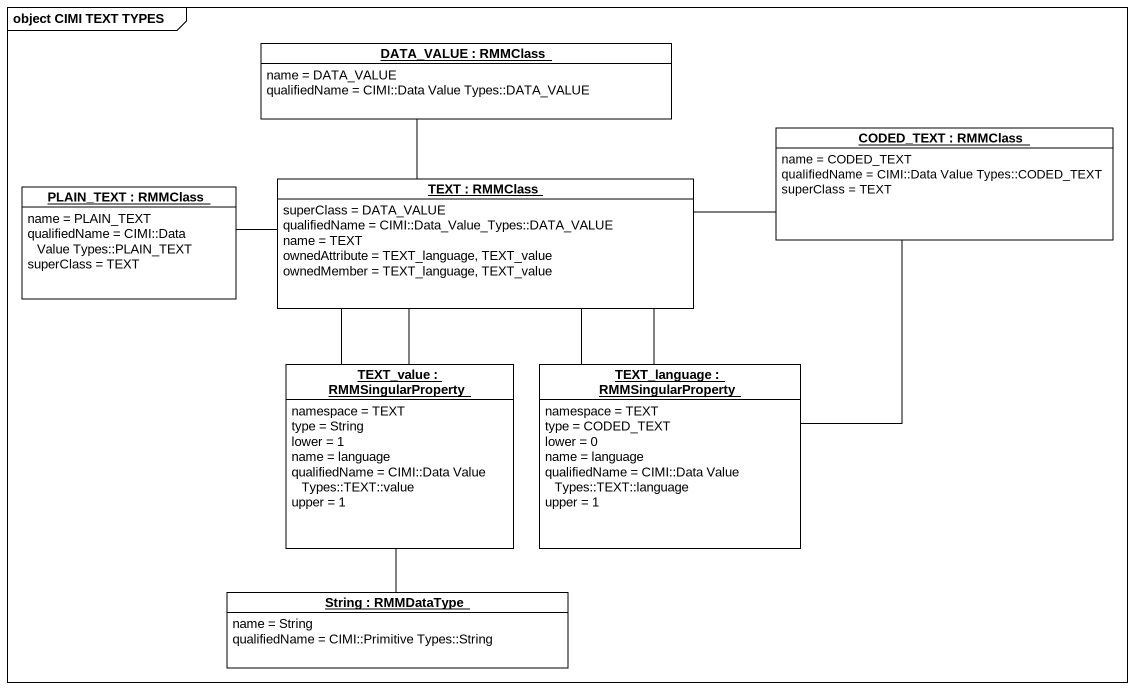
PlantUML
@startuml
mainframe object CIMI TEXT TYPES
hide circle
hide empty members
object "DATA_VALUE : RMMClass" as DATA_VALUE {
  name = DATA_VALUE
  qualifiedName = CIMI::Data Value Types::DATA_VALUE
}
object "CODED_TEXT : RMMClass" as CODED_TEXT {
  name = CODED_TEXT
  qualifiedName = CIMI::Data Value Types::CODED_TEXT
  superClass = TEXT
}
object "PLAIN_TEXT : RMMClass" as PLAIN_TEXT {
  name = PLAIN_TEXT
  qualifiedName = CIMI::Data Value Types::PLAIN_TEXT
  superClass = TEXT
}
object "TEXT : RMMClass" as TEXT {
  superClass = DATA_VALUE
  qualifiedName = CIMI::Data_Value_Types::DATA_VALUE
  name = TEXT
  ownedAttribute = TEXT_language, TEXT_value
  ownedMember = TEXT_language, TEXT_value
}
object "TEXT_value : RMMSingularProperty" as TEXT_value {
  namespace = TEXT
  type = String
  lower = 1
  name = language
  qualifiedName = CIMI::Data Value Types::TEXT::value
  upper = 1
}
object "TEXT_language : RMMSingularProperty" as TEXT_language {
  namespace = TEXT
  type = CODED_TEXT
  lower = 0
  name = language
  qualifiedName = CIMI::Data Value Types::TEXT::language
  upper = 1
}
object "String : RMMDataType" as String {
  name = String
  qualifiedName = CIMI::Primitive Types::String
}
CODED_TEXT -left- TEXT
PLAIN_TEXT -right- TEXT
TEXT -up- DATA_VALUE
TEXT -- TEXT_value
TEXT -- TEXT_value
TEXT -- TEXT_language
TEXT -- TEXT_language
TEXT_value -- String
TEXT_language -up- CODED_TEXT
@enduml
